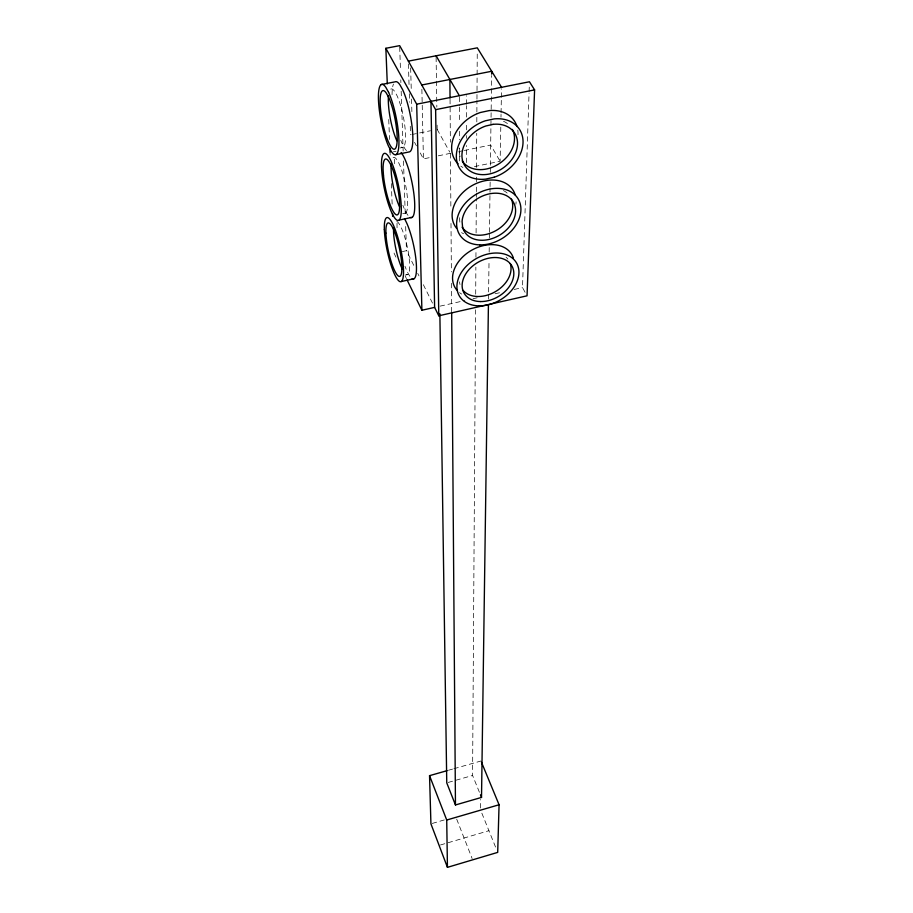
<?xml version="1.0" encoding="UTF-8"?>
<svg xmlns="http://www.w3.org/2000/svg" width="913" height="913" viewBox="0 0 913 913"><rect width="100%" height="100%" fill="white"/><g stroke="black" fill="none" stroke-linecap="round" stroke-linejoin="round"><path stroke-width="0.68" stroke-dasharray="4.57 3.42" d="M466.36 162.582L466.372 145.509M466.383 138.399L466.383 135.558M466.383 129.863L466.395 122.753M466.395 117.058L466.406 105.68M466.417 104.253L466.417 95.717M479.416 792.244L472.58 775.468L475.593 309.838M475.696 294.18L475.867 267.121M475.935 257.158L475.981 250.036M476.095 232.941L476.312 198.772M476.324 197.345L476.346 193.077M476.358 191.65L476.415 183.114M476.426 181.687L476.46 175.992M476.518 167.444L476.734 133.275M476.814 121.874L476.871 113.338M476.871 111.911L476.951 100.521M476.963 99.095L477.008 91.973M477.02 90.558L477.259 52.109M480.352 808.005L480.455 799.468M488.501 299.076L488.581 293.381M488.603 291.955L489.037 260.639M489.163 252.091L489.242 246.396M489.357 237.859L489.425 233.58M489.436 232.164L490.064 188.021M490.076 186.594L490.155 180.9M490.281 172.363L490.361 166.668M490.384 165.242L491.639 75.528M474.463 166.588L500.13 161.247L500.792 127.124M500.986 117.172L501.043 114.33M501.066 112.904L501.34 98.684M501.374 97.269L501.534 88.732M525.101 292.286L522.498 287.584L529.061 93.126M529.106 91.711L529.3 86.039M440.42 844.993L488.934 830.704M432.226 823.446L445.27 819.646M448.488 770.264L452.551 769.111M453.898 768.723L480.968 761.008M448.112 782.475L472.58 775.468M440.1 306.14L464.82 300.571M473.06 298.722L477.179 297.786M495.029 293.769L500.529 292.537M514.259 289.444L522.498 287.584M405.167 275.121L407.734 274.551M402.359 251.589L406.468 250.698L413.977 265.809M402.713 213.699L405.372 213.14M420.254 152.962L423.427 158.885L430.183 157.493M438.297 155.826L450.463 153.316M458.783 151.604L462.937 150.748M464.318 150.462L490.658 145.041L500.13 161.247M400.179 147.963L402.93 147.404M393.389 151.809L396.071 151.261M411.831 134.519L430.502 130.742M437.167 129.395L449.801 152.129M414.536 142.302L416.442 145.863M417.732 273.364L418.976 275.886M423.358 284.708L432.739 303.595M395.98 257.169L394.131 253.369L394.017 250.527M405.235 276.125L406.468 278.648M481.847 813.186L496.672 849.843M456.694 819.132L472.147 858.562M459.467 217.682L459.855 222.167M388.733 119.5L389.531 139.438M390.056 152.254L390.171 155.096M391.323 183.581L392.179 204.946M399.711 47.077L400.465 69.856M400.796 79.819L400.887 82.672M401.172 91.22L403.158 151.022M403.489 160.985L405.338 216.518M405.669 226.481L406.468 250.698M408.442 63.967L409.058 85.217M409.309 93.719L409.56 102.21M410.257 126.291L410.496 134.793M410.645 67.893L411.284 90.57M411.523 99.072L411.877 111.831M421.874 89.257L423.427 158.885M436.106 57.211L436.836 107.106M437.099 125.149L437.167 129.92M450.052 99.357L450.371 142.188M450.463 153.589L450.862 206.327M450.999 223.434L451.376 271.891M451.456 283.304L451.673 311.801M459.353 97.12L459.387 105.657M459.387 107.083L459.433 122.741M459.456 131.278L459.479 139.815M459.501 148.351L459.536 162.582M516.096 201.807A34.123 25.621 -31.7 0 1 515.902 204.215M463.621 233.774A34.123 25.621 -31.7 0 1 461.579 232.632M517.797 130.148A35.527 27.493 -34.2 0 1 517.979 135.215M462.88 167.467A35.527 27.493 -34.2 0 1 460.791 166.132M461.693 294.089A32.845 23.921 -29.8 0 1 459.536 292.628M460.084 156.625A29.661 22.905 -34.2 0 1 459.239 147.883M503.52 121.258A29.661 22.905 -34.2 0 1 508.701 124.67M503.405 190.532A28.486 21.341 -31.7 0 1 508.473 194.355M460.004 284.514A27.424 19.926 -29.8 0 1 459.547 281.855M506.053 257.158A27.424 19.926 -29.8 0 1 507.868 259.087M407.997 215.388A34.192 7.498 78.4 0 1 402.884 205.322M394.644 163.747A34.192 7.498 78.4 0 1 395.032 156.089M406.49 150.599A35.778 7.989 79 0 1 404.779 148.454L402.119 143.512A35.778 7.989 79 0 1 400.784 140.362M392.065 94.69A35.778 7.989 79 0 1 393.469 84.019M409.926 276.308A32.777 7.042 77.9 0 1 404.973 266.219M397.064 227.736A32.777 7.042 77.9 0 1 397.075 222.84M390.73 89.109A29.832 6.574 78.9 0 1 394.599 91.323L396.847 95.317A29.832 6.574 78.9 0 1 405.269 130.274A29.832 6.574 78.9 0 1 401.127 147.061M393.126 157.561A28.508 6.163 78.4 0 1 405.749 185.932A28.508 6.163 78.4 0 1 403.683 212.855M396.813 221.437A27.322 5.786 77.8 0 1 408.168 251.452A27.322 5.786 77.8 0 1 406.171 274.459"/><path stroke-width="1.37" d="M439.872 313.832L446.754 782.863L455.461 804.969L481.516 797.414L488.421 304.771M491.662 74.113L491.696 71.271L421.772 85M481.505 762.287L499.069 804.764L497.699 852.388L447.438 867.35L430.925 823.834L429.544 775.662L447.142 770.652M438.788 315.795L435.627 109.651L399.666 45.65L385.857 48.286L416.682 104.185L529.449 81.771L534.596 89.873L527.052 295.812L438.788 315.795L434.611 307.384L430.959 101.343M447.438 867.35L446.719 820.022L499.069 804.764M407.084 279.914L421.897 310.249L434.611 307.384M401.298 281.535L414.08 278.705M399.038 220.113L412.277 217.294M395.797 154.662L409.503 151.855A35.778 7.989 79 0 0 412.174 127.455A35.778 7.989 79 0 0 402.587 89.577L399.848 84.692A35.778 7.989 79 0 0 395.135 81.839L381.28 84.544M435.627 109.651L534.596 89.873M408.362 61.137L477.294 47.841L501.557 87.317M436.083 55.784L459.353 95.705M480.466 794.835L481.516 797.414M429.544 775.662L446.719 820.022M385.857 48.286L387.295 83.893M389.885 147.974L390.056 152.254M392.522 213.494L392.636 216.347M416.682 104.185L421.897 310.249M449.892 79.477L450.041 98.011M451.684 313.227L455.461 804.969M456.5 228.159A34.123 25.621 -31.7 0 1 472.147 185.544A34.123 25.621 -31.7 0 1 515.206 194.926M516.998 126.542A35.527 27.493 -34.2 0 0 489.208 110.599L480.398 112.493A35.527 27.493 -34.2 0 0 458.041 163.804M456.774 289.992A32.845 23.921 -29.8 0 1 471.884 250.094A32.845 23.921 -29.8 0 1 513.437 258.162M512.364 129.429A29.661 22.905 -34.2 0 1 498.521 164.1A29.661 22.905 -34.2 0 1 462.183 160.939M511.451 199.08A28.486 21.341 -31.7 0 1 496.113 230.51A28.486 21.341 -31.7 0 1 462.149 227.257M510.31 263.697A27.424 19.926 -29.8 0 1 494.892 291.932A27.424 19.926 -29.8 0 1 462.971 290.277M401.069 152.528A34.192 7.498 78.4 0 1 413.589 191.65A34.192 7.498 78.4 0 1 410.325 217.454M404.516 218.823A32.777 7.042 77.9 0 1 415.666 257.158A32.777 7.042 77.9 0 1 412.185 278.579M396.847 140.75A29.832 6.574 78.9 0 1 388.447 95.911M399.586 206.909A28.508 6.163 78.4 0 1 391.403 174.269L391.015 168.06A28.508 6.163 78.4 0 1 391.084 164.123M402.279 269.073A27.322 5.786 77.8 0 1 393.549 228.147M493.043 124.351L485.693 126.04A29.764 22.893 -34 0 0 466.497 167.924A29.764 22.893 -34 0 0 513.357 157.196A29.764 22.893 -34 0 0 493.043 124.351M494.195 177.213L485.625 179.131A35.721 27.481 -34.1 0 1 456.329 156.408A35.721 27.481 -34.1 0 1 485.317 120.801L494.161 118.895A35.721 27.481 -34.1 0 1 523.046 141.777A35.721 27.481 -34.1 0 1 494.195 177.213M388.459 96.961L386.222 92.966A29.867 6.437 78.9 0 0 382.239 120.596A29.867 6.437 78.9 0 0 396.493 146.126A29.867 6.437 78.9 0 0 388.459 96.961M388.573 92.327L385.879 87.42A35.847 7.726 78.9 0 0 378.496 100.704A35.847 7.726 78.9 0 0 388.561 146.263L391.186 151.227A35.847 7.726 78.9 0 0 398.867 138.514A35.847 7.726 78.9 0 0 388.573 92.327M462.594 227.234L462.081 221.414A28.577 21.341 -31.6 0 1 501.545 193.841A28.577 21.341 -31.6 0 1 504.809 231.4A28.577 21.341 -31.6 0 1 462.594 227.234M383.517 175.901L383.106 169.692A28.543 6.037 78.3 0 1 394.37 174.349A28.543 6.037 78.3 0 1 397.064 214.92A28.543 6.037 78.3 0 1 383.517 175.901M479.61 244.867A34.295 25.61 -31.6 0 0 520.045 203.234A34.295 25.61 -31.6 0 0 466.68 201.739A34.295 25.61 -31.6 0 0 479.61 244.867M479.12 305.866A33.005 23.898 -29.7 0 0 518.093 266.493A33.005 23.898 -29.7 0 0 466.589 265.934A33.005 23.898 -29.7 0 0 479.12 305.866M480.683 301.564A27.504 19.915 -29.7 0 0 513.095 268.707A27.504 19.915 -29.7 0 0 470.138 268.342A27.504 19.915 -29.7 0 0 480.683 301.564M381.508 166.942A34.249 7.247 78.3 0 0 397.144 220.261A34.249 7.247 78.3 0 0 395.534 173.527A34.249 7.247 78.3 0 0 381.508 166.942M384.35 229.631A32.822 6.813 77.8 0 0 399.46 281.387A32.822 6.813 77.8 0 0 397.965 237.848A32.822 6.813 77.8 0 0 384.35 229.631M385.914 233.066A27.356 5.672 77.8 0 0 398.525 276.148A27.356 5.672 77.8 0 0 397.235 239.777A27.356 5.672 77.8 0 0 385.914 233.066"/></g></svg>
